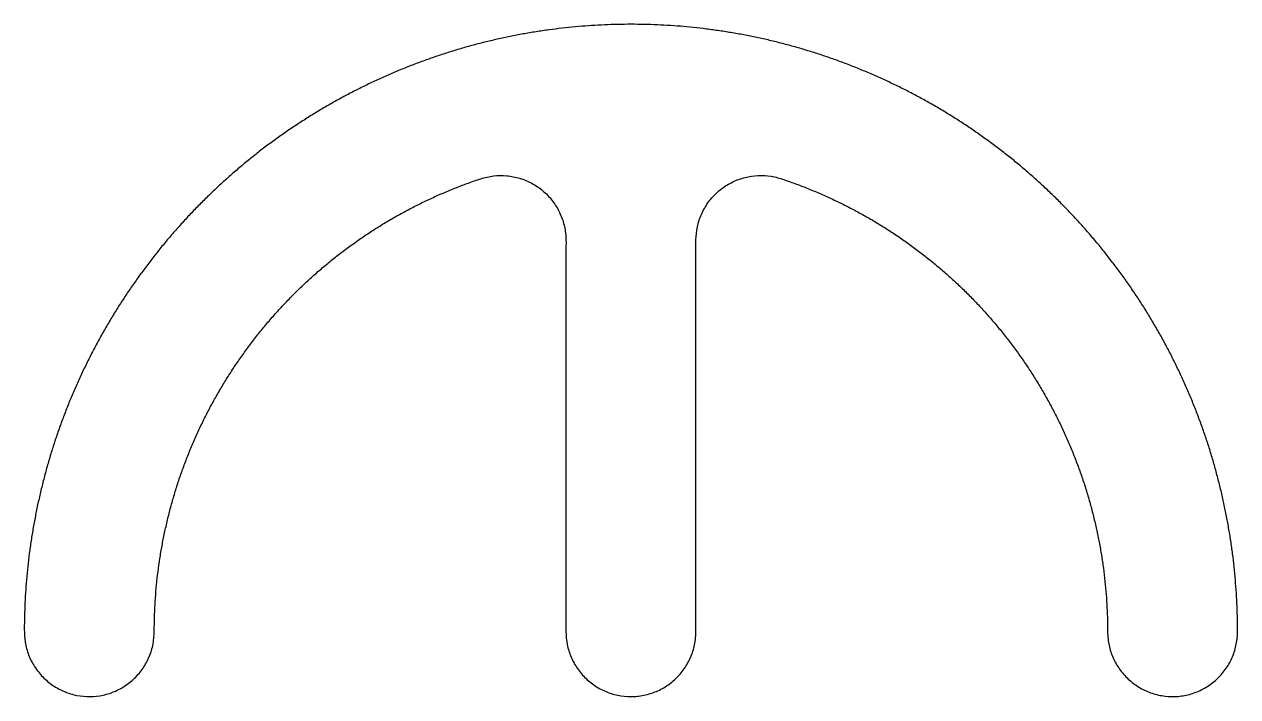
# Model space of a CAD drawing. Header units: millimetres. Extents: x -140 to 140, y -15 to 140.
import ezdxf

# ---------------------------------------------------------------- set-up
doc = ezdxf.new("R2010")
doc.units = ezdxf.units.MM
doc.layers.get('0').update_dxf_attribs({"color": 18, "true_color": 0x000000})

msp = doc.modelspace()

# ---------------------------------------------------------------- linework, layer by layer
msp.add_open_spline([(-15, 0), (-15.03, 1.01), (-14.99, 3.04), (-15, 6.07), (-15, 9.11), (-15, 12.15), (-15, 15.18), (-15, 18.22), (-15, 21.26), (-15, 24.29), (-15, 27.33), (-15, 30.36), (-15, 33.4), (-15, 36.44), (-15, 39.47), (-15, 42.51), (-15, 45.55), (-15, 48.58), (-15, 51.62), (-15, 54.66), (-15, 57.69), (-15, 60.73), (-15, 63.77), (-15, 66.8), (-15, 69.84), (-15, 72.88), (-15, 75.91), (-15, 78.95), (-15, 81.98), (-15, 85.02), (-15.02, 88.06), (-14.93, 91.1), (-15.43, 94.11), (-16.53, 96.96), (-18.17, 99.53), (-20.3, 101.72), (-22.83, 103.43), (-25.64, 104.6), (-28.64, 105.18), (-31.7, 105.16), (-34.66, 104.46), (-37.51, 103.41), (-40.36, 102.35), (-43.17, 101.19), (-45.94, 99.96), (-48.68, 98.66), (-51.39, 97.27), (-54.05, 95.82), (-56.68, 94.29), (-59.26, 92.69), (-61.79, 91.02), (-64.28, 89.28), (-66.72, 87.47), (-69.11, 85.6), (-71.45, 83.66), (-73.73, 81.65), (-75.96, 79.59), (-78.12, 77.46), (-80.23, 75.27), (-82.28, 73.03), (-84.26, 70.73), (-86.18, 68.38), (-88.04, 65.97), (-89.82, 63.52), (-91.54, 61.02), (-93.19, 58.47), (-94.77, 55.87), (-96.28, 53.23), (-97.71, 50.56), (-99.07, 47.84), (-100.35, 45.09), (-101.56, 42.3), (-102.69, 39.48), (-103.74, 36.63), (-104.71, 33.76), (-105.6, 30.85), (-106.41, 27.93), (-107.14, 24.98), (-107.79, 22.01), (-108.36, 19.03), (-108.84, 16.03), (-109.24, 13.02), (-109.56, 10), (-109.79, 6.97), (-109.95, 3.94), (-110, 0.9), (-110.03, -2.14), (-110.79, -5.1), (-112.1, -7.86), (-113.94, -10.29), (-116.24, -12.3), (-118.89, -13.81), (-121.79, -14.76), (-124.83, -15.1), (-127.87, -14.83), (-130.79, -13.95), (-133.47, -12.5), (-135.81, -10.54), (-137.71, -8.15), (-139.09, -5.43), (-139.91, -2.49), (-140.03, 0.56), (-139.96, 3.59), (-139.86, 6.63), (-139.68, 9.66), (-139.44, 12.69), (-139.13, 15.71), (-138.75, 18.72), (-138.32, 21.73), (-137.81, 24.72), (-137.24, 27.7), (-136.61, 30.67), (-135.91, 33.63), (-135.15, 36.57), (-134.33, 39.49), (-133.44, 42.39), (-132.49, 45.28), (-131.47, 48.14), (-130.4, 50.98), (-129.26, 53.8), (-128.07, 56.59), (-126.81, 59.35), (-125.49, 62.09), (-124.12, 64.79), (-122.68, 67.47), (-121.19, 70.12), (-119.64, 72.73), (-118.03, 75.31), (-116.37, 77.85), (-114.66, 80.35), (-112.89, 82.82), (-111.07, 85.25), (-109.19, 87.64), (-107.26, 89.99), (-105.29, 92.29), (-103.26, 94.55), (-101.19, 96.77), (-99.06, 98.94), (-96.89, 101.07), (-94.68, 103.14), (-92.42, 105.17), (-90.12, 107.15), (-87.77, 109.08), (-85.39, 110.96), (-82.96, 112.79), (-80.49, 114.56), (-77.99, 116.28), (-75.45, 117.94), (-72.88, 119.55), (-70.27, 121.1), (-67.62, 122.6), (-64.95, 124.04), (-62.24, 125.41), (-59.51, 126.74), (-56.75, 128), (-53.96, 129.2), (-51.14, 130.34), (-48.3, 131.41), (-45.44, 132.43), (-42.56, 133.39), (-39.66, 134.28), (-36.74, 135.11), (-33.8, 135.87), (-30.84, 136.57), (-27.87, 137.21), (-24.89, 137.78), (-21.9, 138.29), (-18.89, 138.73), (-15.88, 139.11), (-12.86, 139.42), (-9.83, 139.67), (-6.8, 139.85), (-3.77, 139.96), (-0.73, 140.01), (2.31, 139.99), (5.34, 139.91), (8.38, 139.76), (11.4, 139.55), (14.43, 139.27), (17.44, 138.92), (20.45, 138.51), (23.45, 138.03), (26.44, 137.49), (29.42, 136.89), (32.38, 136.22), (35.32, 135.48), (38.25, 134.68), (41.17, 133.82), (44.06, 132.9), (46.93, 131.91), (49.78, 130.86), (52.61, 129.75), (55.41, 128.58), (58.18, 127.35), (60.93, 126.06), (63.65, 124.71), (66.34, 123.3), (69, 121.83), (71.63, 120.3), (74.22, 118.72), (76.78, 117.08), (79.3, 115.39), (81.78, 113.64), (84.23, 111.84), (86.63, 109.99), (89, 108.09), (91.32, 106.13), (93.6, 104.13), (95.84, 102.07), (98.03, 99.97), (100.17, 97.82), (102.27, 95.62), (104.32, 93.38), (106.32, 91.1), (108.27, 88.77), (110.17, 86.4), (112.02, 83.99), (113.81, 81.54), (115.56, 79.06), (117.24, 76.53), (118.88, 73.97), (120.45, 71.38), (121.97, 68.75), (123.43, 66.09), (124.84, 63.39), (126.18, 60.67), (127.47, 57.92), (128.7, 55.14), (129.86, 52.34), (130.97, 49.51), (132.01, 46.66), (132.99, 43.78), (133.91, 40.89), (134.76, 37.97), (135.55, 35.04), (136.28, 32.1), (136.95, 29.13), (137.55, 26.16), (138.08, 23.17), (138.55, 20.17), (138.96, 17.16), (139.3, 14.14), (139.57, 11.11), (139.78, 8.09), (139.92, 5.05), (139.98, 2.02), (140.06, -1.02), (139.55, -4.04), (138.45, -6.88), (136.79, -9.44), (134.65, -11.62), (132.12, -13.32), (129.29, -14.48), (126.29, -15.05), (123.24, -15), (120.26, -14.34), (117.48, -13.09), (115, -11.31), (112.93, -9.07), (111.35, -6.46), (110.32, -3.58), (109.93, -0.56), (110.01, 2.48), (109.87, 5.51), (109.68, 8.55), (109.4, 11.57), (109.04, 14.58), (108.6, 17.59), (108.07, 20.58), (107.46, 23.55), (106.77, 26.51), (106, 29.45), (105.15, 32.36), (104.21, 35.25), (103.2, 38.12), (102.11, 40.95), (100.94, 43.75), (99.69, 46.52), (98.37, 49.26), (96.97, 51.95), (95.5, 54.61), (93.96, 57.22), (92.35, 59.8), (90.66, 62.32), (88.9, 64.8), (87.08, 67.23), (85.19, 69.61), (83.24, 71.93), (81.22, 74.2), (79.14, 76.42), (77, 78.57), (74.81, 80.67), (72.55, 82.7), (70.24, 84.67), (67.88, 86.58), (65.46, 88.42), (63, 90.19), (60.48, 91.9), (57.92, 93.53), (55.32, 95.09), (52.68, 96.58), (49.99, 98), (47.27, 99.34), (44.51, 100.61), (41.71, 101.8), (38.89, 102.91), (36.03, 103.94), (33.15, 104.92), (30.11, 105.24), (27.07, 104.96), (24.15, 104.06), (21.47, 102.6), (19.14, 100.63), (17.25, 98.24), (15.89, 95.51), (15.07, 92.56), (14.98, 89.52), (15.01, 86.48), (15, 83.44), (15, 80.41), (15, 77.37), (15, 74.33), (15, 71.3), (15, 68.26), (15, 65.23), (15, 62.19), (15, 59.15), (15, 56.12), (15, 53.08), (15, 50.04), (15, 47.01), (15, 43.97), (15, 40.93), (15, 37.9), (15, 34.86), (15, 31.82), (15, 28.79), (15, 25.75), (15, 22.71), (15, 19.68), (15, 16.64), (15, 13.61), (15, 10.57), (15, 7.53), (15, 4.5), (14.99, 1.46), (15.03, -1.58), (14.39, -4.57), (13.18, -7.37), (11.43, -9.87), (9.21, -11.97), (6.62, -13.58), (3.75, -14.63), (0.73, -15.08), (-2.31, -14.92), (-5.27, -14.15), (-8.01, -12.81), (-10.42, -10.94), (-12.4, -8.62), (-13.88, -5.95), (-14.81, -3.04), (-14.97, -1.01), (-15, 0)], degree=3)

doc.saveas('drawing.dxf')
